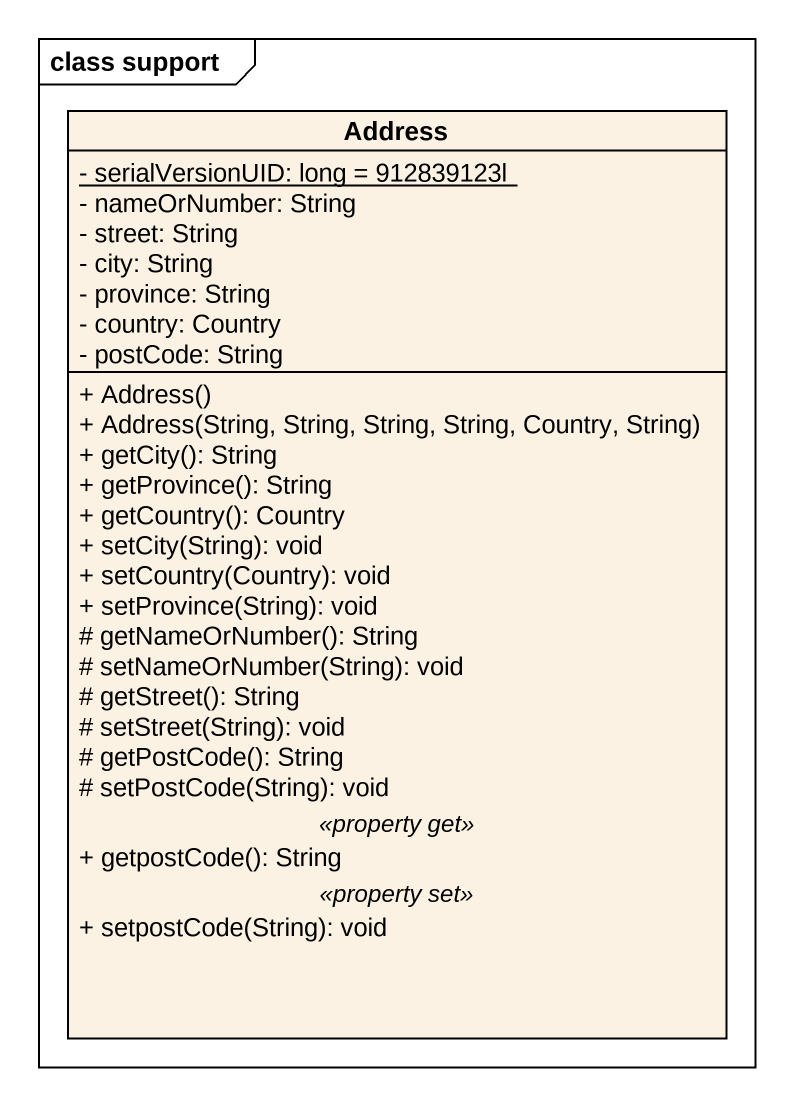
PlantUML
@startuml
mainframe class support
hide circle
hide empty members
skinparam classAttributeIconSize 0
class Address {
  {static} - serialVersionUID: long = 912839123l
  - nameOrNumber: String
  - street: String
  - city: String
  - province: String
  - country: Country
  - postCode: String
  --
  + Address()
  + Address(String, String, String, String, Country, String)
  + getCity(): String
  + getProvince(): String
  + getCountry(): Country
  + setCity(String): void
  + setCountry(Country): void
  + setProvince(String): void
  # getNameOrNumber(): String
  # setNameOrNumber(String): void
  # getStreet(): String
  # setStreet(String): void
  # getPostCode(): String
  # setPostCode(String): void
  .. <<property get>> ..
  + getpostCode(): String
  .. <<property set>> ..
  + setpostCode(String): void
}
@enduml
